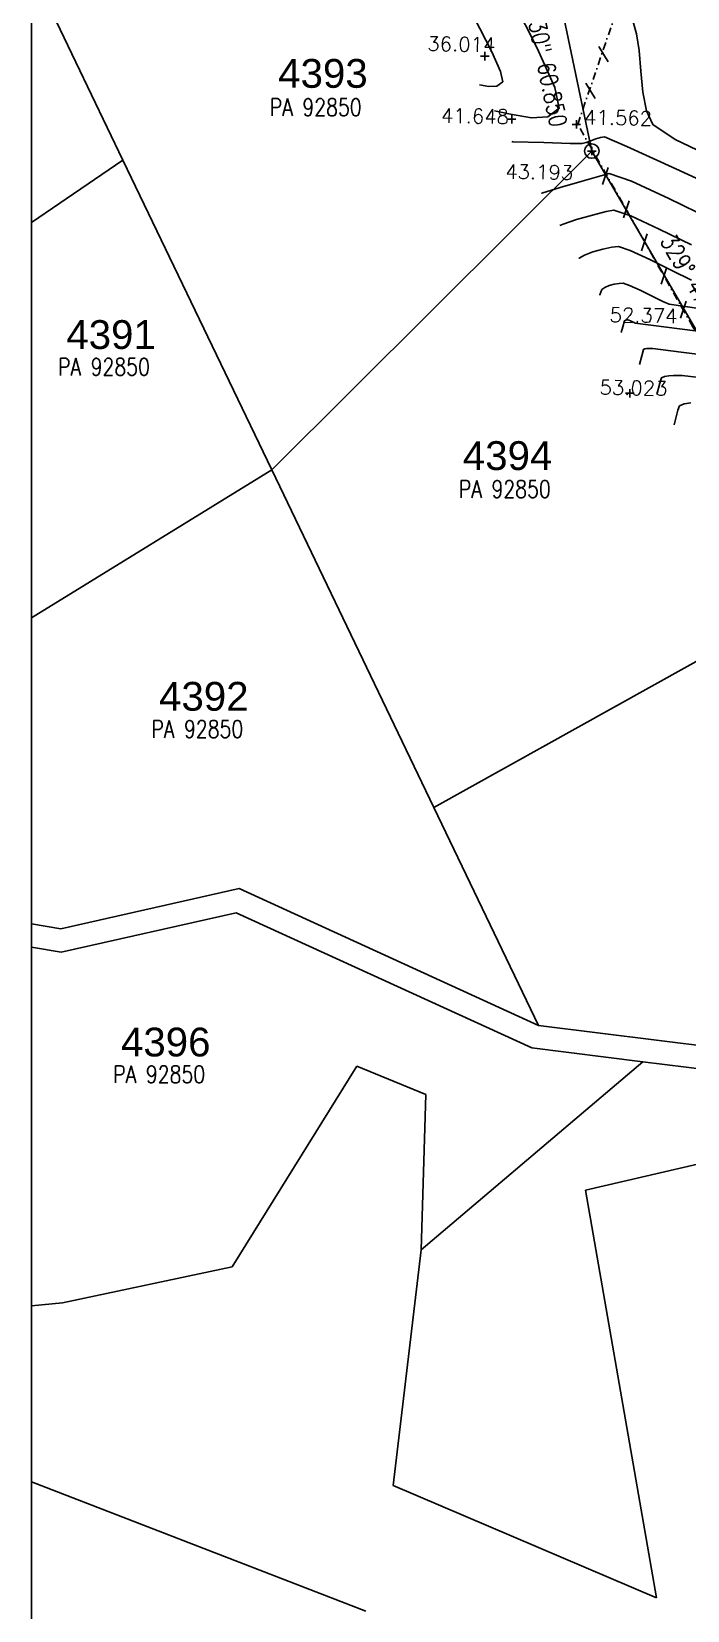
# Model space of a CAD drawing. Header units: metres. Extents: x -750 to 1235, y -4011 to -2636.
# Drawn here: x -749.5 to -578.8, y -3802.9 to -3391.7 of the extents above; entities that cross this region are included whole.
import ezdxf

# ---------------------------------------------------------------- set-up
doc = ezdxf.new("R2010")
doc.units = ezdxf.units.M
doc.header["$MEASUREMENT"] = 0
doc.linetypes.add('DASHDOT', pattern=[1, 0.5, -0.25, 0, -0.25])
doc.layers.get('0').update_dxf_attribs({"linetype": 'CONTINUOUS'})
for name, color, linetype in [('EDIT2', 7, 'CONTINUOUS'), ('GL', 7, 'CONTINUOUS'), ('HEIGHT', 2, 'CONTINUOUS'), ('LOTS', 8, 'CONTINUOUS'), ('MAJOR', 6, 'CONTINUOUS'), ('MINOR', 91, 'CONTINUOUS'), ('PTS', 1, 'CONTINUOUS')]:
    doc.layers.add(name, color=color, linetype=linetype)
doc.styles.get("Standard").update_dxf_attribs({"font": 'simplex.shx', "height": 1.5})
doc.styles.add('T', font='arial.ttf', dxfattribs={"height": 1.5})

# ---------------------------------------------------------------- blocks, each defined once
blk = doc.blocks.new('CROSS')
at = {"linetype": 'Continuous'}
for p, q in [((-0.5, 0), (0.5, 0)), ((0, -0.5), (0, 0.5))]:
    blk.add_line(p, q, dxfattribs=at)

msp = doc.modelspace()

# ---------------------------------------------------------------- linework, layer by layer
at = {"layer": 'EDIT2', "color": 7}
msp.add_line((-749.54, -2635.63), (-749.54, -4010.63), dxfattribs=at)
at = {"layer": 'EDIT2'}
for p, q in [((-601.86, -3395.65), (-599.43, -3399.64)), ((-605.22, -3405.12), (-602.79, -3409.11)), ((-599.4, -3427.08), (-600.87, -3431.51)), ((-593.97, -3435.78), (-595.44, -3440.21)), ((-589.26, -3444.35), (-590.72, -3448.78)), ((-584.17, -3453.04), (-585.63, -3457.47)), ((-579.1, -3461.96), (-580.56, -3466.39))]:
    msp.add_line(p, q, dxfattribs=at)
at = {"layer": 'EDIT2', "linetype": 'DASHDOT', "ltscale": 4}
msp.add_lwpolyline([(-455.89, -3836.73), (-426.52, -3796.22), (-405.83, -3769.67), (-431.84, -3720.74), (-442.71, -3709.99), (-476.32, -3642.26), (-494.48, -3608.25), (-518.48, -3568.87), (-542.96, -3520.78), (-577.37, -3468.59), (-607.34, -3415.88), (-581.87, -3341.48)], dxfattribs=at)
at = {"layer": 'EDIT2'}
msp.add_circle((-603.68, -3422.83), 1.88, dxfattribs=at)
at = {"layer": 'GL', "color": 10}
for p, q in [((-616.09, -3363.27), (-603.68, -3422.83)), ((-603.68, -3422.83), (-538.55, -3534.69))]:
    msp.add_line(p, q, dxfattribs=at)
at = {"layer": 'LOTS', "color": 7}
for p, q in [((-725.77, -3425.19), (-748.61, -3377.62)), ((-603.68, -3422.83), (-687.01, -3505.88)), ((-725.77, -3425.19), (-749.54, -3441.45)), ((-687.01, -3505.88), (-725.77, -3425.19)), ((-749.54, -3544.41), (-687.01, -3505.88)), ((-687.01, -3505.88), (-644.78, -3593.76)), ((-538.77, -3534.69), (-644.78, -3593.76)), ((-644.78, -3593.76), (-617.52, -3650.53)), ((-695.51, -3614.86), (-741.9, -3625.35)), ((-617.52, -3650.53), (-695.51, -3614.86)), ((-741.81, -3631.48), (-696.24, -3621.17)), ((-696.24, -3621.17), (-619.26, -3656.38)), ((-741.9, -3625.35), (-749.54, -3624.06)), ((-749.54, -3630.18), (-741.81, -3631.48)), ((-571.44, -3656.29), (-617.52, -3650.53)), ((-619.26, -3656.38), (-590.38, -3659.99)), ((-664.9, -3661.14), (-697.33, -3713.35)), ((-646.93, -3668.48), (-664.9, -3661.14)), ((-590.38, -3659.99), (-648.09, -3708.96)), ((-590.38, -3659.99), (-573.5, -3662.1)), ((-648.09, -3708.96), (-646.93, -3668.48)), ((-576.19, -3686.66), (-605.36, -3693.4)), ((-605.36, -3693.4), (-586.84, -3799.55)), ((-655.41, -3770.33), (-648.09, -3708.96)), ((-697.33, -3713.35), (-741.5, -3722.77)), ((-741.5, -3722.77), (-749.54, -3723.57)), ((-749.54, -3769.39), (-662.5, -3803.06)), ((-586.84, -3799.55), (-655.41, -3770.33))]:
    msp.add_line(p, q, dxfattribs=at)
at = {"layer": 'MAJOR'}
for points in [[(-629.05, -3412.36), (-624.84, -3413.19), (-619.41, -3414.16), (-615.16, -3413.95), (-612.17, -3411.68), (-612.17, -3411.68), (-613.3, -3406.32), (-617.91, -3396.04), (-624.08, -3383.86), (-629.91, -3372.79), (-633.48, -3365.83), (-633.48, -3365.83)], [(-574.34, -3423.48), (-581.96, -3419.79), (-587.77, -3415.94), (-587.77, -3415.94), (-589.41, -3412.35), (-590.36, -3407.46), (-590.91, -3402), (-591.38, -3396.69), (-592.08, -3392.27), (-592.08, -3392.27), (-593.63, -3386.73)], [(-601.59, -3460.32), (-601.58, -3460.28), (-601.07, -3458.89), (-601.07, -3458.89), (-600.27, -3458.34), (-599.12, -3457.87), (-597.82, -3457.5), (-596.55, -3457.29), (-595.5, -3457.24), (-595.5, -3457.24), (-593.84, -3457.81), (-591.09, -3459.08), (-587.96, -3460.62), (-585.2, -3461.97), (-583.53, -3462.68), (-583.53, -3462.68), (-575.22, -3463.89)]]:
    msp.add_lwpolyline(points, dxfattribs=at)
at = {"layer": 'MINOR'}
for points in [[(-632.93, -3405.58), (-630.49, -3406.02), (-628.37, -3405.91), (-626.88, -3404.78), (-626.88, -3404.78), (-627.44, -3402.11), (-629.74, -3396.99), (-632.82, -3390.92), (-635.72, -3385.4), (-637.5, -3381.94), (-637.5, -3381.94)], [(-624.46, -3420.38), (-624.2, -3420.39), (-616.14, -3420.64), (-609.31, -3420.83), (-606.19, -3420.87), (-606.19, -3420.87), (-605.13, -3420.61), (-603.91, -3420.15), (-602.64, -3419.66), (-601.44, -3419.28), (-600.41, -3419.16), (-600.41, -3419.16), (-594.54, -3421.63), (-581.78, -3427.45), (-566.72, -3434.41)], [(-616.76, -3433.82), (-616.73, -3433.8), (-611.91, -3432.35), (-606.18, -3430.65), (-601.34, -3429.25), (-599.18, -3428.68), (-599.18, -3428.68), (-593.33, -3430.67), (-583.6, -3435.16), (-572.58, -3440.58)], [(-611.96, -3442.21), (-611.17, -3441.86), (-607.65, -3440.7), (-603.51, -3439.5), (-599.9, -3438.55), (-597.96, -3438.2), (-597.96, -3438.2), (-593.5, -3439.72), (-586.1, -3443.14), (-577.71, -3447.26)], [(-607.02, -3450.83), (-606.99, -3450.76), (-606.99, -3450.76), (-605.6, -3449.91), (-603.39, -3449.06), (-600.84, -3448.34), (-598.46, -3447.85), (-596.73, -3447.72), (-596.73, -3447.72), (-593.67, -3448.76), (-588.59, -3451.11), (-582.84, -3453.94), (-577.74, -3456.43)], [(-596.02, -3470.04), (-595.62, -3468.59), (-595.15, -3467.03), (-595.15, -3467.03), (-595.03, -3466.94), (-594.85, -3466.86), (-594.64, -3466.81), (-594.44, -3466.77), (-594.28, -3466.77), (-594.28, -3466.77), (-594.02, -3466.86), (-593.58, -3467.06), (-593.09, -3467.3), (-592.65, -3467.51), (-592.39, -3467.62), (-592.39, -3467.62), (-584.24, -3468.68), (-565.25, -3471.09)], [(-591.23, -3478.4), (-590.65, -3476.12), (-590.22, -3474.52), (-590.22, -3474.52), (-589.88, -3474.36), (-589.39, -3474.28), (-588.83, -3474.26), (-588.28, -3474.26), (-587.82, -3474.27), (-587.82, -3474.27), (-580.39, -3475.18), (-563.19, -3477.35)], [(-586.73, -3486.26), (-585.95, -3483.24), (-585.51, -3481.86), (-585.51, -3481.86), (-584.75, -3481.51), (-583.66, -3481.33), (-582.41, -3481.28), (-581.18, -3481.29), (-580.16, -3481.31), (-580.16, -3481.31), (-573.57, -3482.07), (-559.03, -3483.87), (-541.84, -3486.05), (-537.9, -3486.56)], [(-577.93, -3488.38), (-579.63, -3488.65), (-580.81, -3489.2), (-580.81, -3489.2), (-581.25, -3490.35), (-581.89, -3492.77), (-582.21, -3494.15)]]:
    msp.add_lwpolyline(points, dxfattribs=at)

# ---------------------------------------------------------------- block references
at = {"layer": 'PTS', "xscale": 2.200000000000273, "yscale": 2.200000000000273, "zscale": 2.200000000000273}
for p in [(-631.52, -3398.11), (-624.52, -3414.52), (-607.7, -3415.88), (-603.68, -3422.83), (-593.77, -3485.91)]:
    msp.add_blockref('CROSS', p, dxfattribs=at)

# ---------------------------------------------------------------- texts
at = {"layer": 'EDIT2', "color": 7, "width": 0.8}
for s, rotation, p in [('348%%D 13\' 30" 60.850', 281.8075, (-625.05, -3366.15)), ('329%%D 47\' 30" 129.430', 300.2242, (-586.03, -3446.23))]:
    msp.add_text(s, height=4.5, rotation=rotation, dxfattribs=at).set_placement(p)
at = {"layer": 'EDIT2', "color": 7, "linetype": 'Continuous', "style": 'T'}
for s, p in [('4393', (-685.33, -3406.36)), ('4391', (-740.5, -3474.37)), ('4394', (-637.26, -3505.89)), ('4392', (-716.35, -3568.57)), ('4396', (-726.27, -3658.6))]:
    msp.add_text(s, height=7.5, dxfattribs=at).set_placement(p)
at = {"layer": 'EDIT2', "color": 7, "width": 0.8}
for p in [(-687.51, -3413.67), (-742.65, -3481.27), (-638.28, -3513.11), (-718.35, -3575.59), (-728.27, -3665.51)]:
    msp.add_text('PA 92850', height=4.5, dxfattribs=at).set_placement(p)
at = {"layer": 'HEIGHT'}
for s, p in [('36.014', (-646.52, -3396.73)), ('41.648', (-642.97, -3415.45)), ('41.562', (-605.7, -3415.88)), ('43.193', (-626.24, -3430.02)), ('52.374', (-599.07, -3467.35)), ('53.023', (-601.68, -3486.21))]:
    msp.add_text(s, height=3.75, rotation=359, dxfattribs=at).set_placement(p)

doc.saveas('drawing.dxf')
